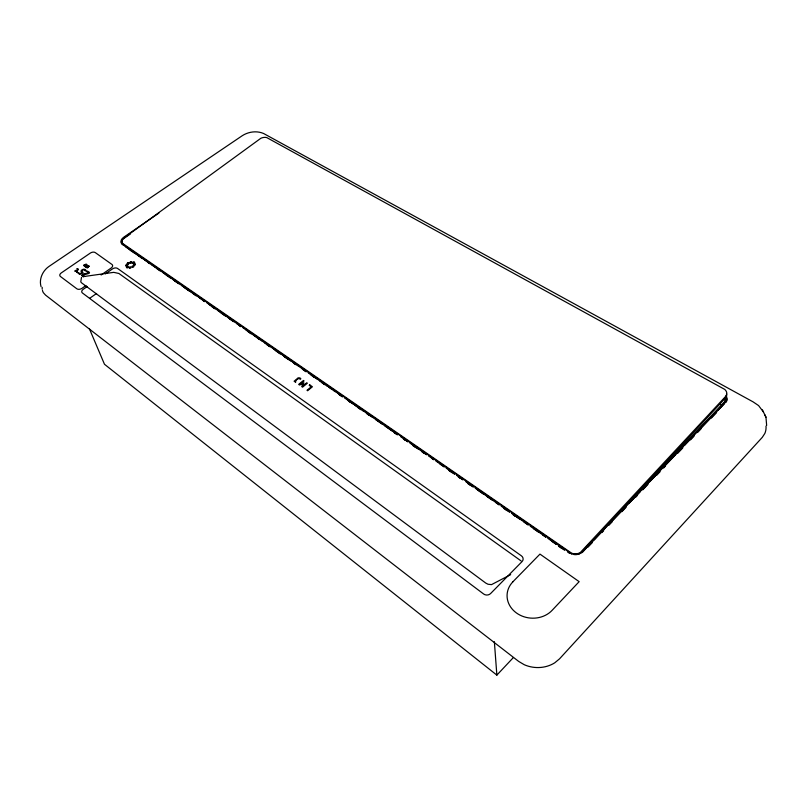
<?xml version="1.0" encoding="UTF-8"?>
<svg xmlns="http://www.w3.org/2000/svg" width="807" height="807" viewBox="0 0 807 807"><rect width="100%" height="100%" fill="white"/><g stroke="black" fill="none" stroke-linecap="round" stroke-linejoin="round"><path stroke-width="1.21" d="M81.467 277.426L80.781 281.865L81.436 282.732L485.743 583.058L488.013 584.248L491.513 584.621L510.66 574.655M582.049 552.613L726.179 397.236A8.282 6.163 7.1 0 0 726.441 394.048M89.325 328.59L104.476 364.26L496.86 675.116L513.242 657.685M582.018 552.543L590.704 543.464M594.174 539.833L604.594 528.938M608.064 525.307L625.435 507.149M628.905 503.518L640.193 491.715M642.796 488.992L648.011 483.544M649.746 481.729L659.289 471.742M663.636 467.203L675.792 454.492M677.527 452.677L682.732 447.229M684.467 445.414L694.02 435.427M698.358 430.888L716.596 411.822M718.331 410.006L724.414 403.651M587.99 547.136L592.328 542.586M601.891 532.59L603.626 530.764M608.841 525.317L612.321 521.675M621.884 511.678L626.222 507.129M635.785 497.122L637.53 495.306M642.735 489.849L647.95 484.402M656.646 475.303L660.126 471.671M663.596 468.03L665.331 466.214M677.507 453.484L682.722 448.026M690.54 439.845L694.02 436.214M697.49 432.572L700.97 428.941M711.401 418.026L716.616 412.569M614.268 517.519L622.076 509.358M624.679 506.635L724.494 401.977A7.313 5.316 8.5 0 0 724.716 399.233M512.869 581.807L539.964 554.106L579.154 581.655L552.038 610.415A25.299 21.93 4.6 0 1 516.339 612.886A25.299 21.93 4.6 0 1 512.889 581.817M89.587 298.378L96.578 293.466M85.986 285.527L81.951 288.341A3.783 2.411 -19.7 0 1 76.847 288.795L60.424 276.478A3.732 2.35 -19.8 0 1 61.292 272.907L90.334 253.075A3.672 2.3 -18.6 0 1 95.297 252.611L111.921 264.434A3.712 2.36 -18.4 0 1 111.195 267.985L101.117 275.005M87.277 286.485L83.242 289.299A3.793 2.431 -19.6 0 0 82.415 292.981L483.665 594.013A4.903 4.267 -0.7 0 0 490.595 593.548L522.028 561.601A4.832 4.106 1.8 0 0 521.393 555.821L117.55 268.449A3.722 2.381 -18.3 0 0 112.496 268.913L105.435 273.835M158.918 213.088L123.733 237.228A7.253 4.549 -17.3 0 0 122.392 244.027L571.669 553.955M130.32 234.03L124.127 238.287A7.253 4.549 -17.3 0 0 121.867 244.188M83.06 276.65L113.737 272.352L118.891 273.472L521.08 560.915M84.281 269.78L85.33 270.991L86.046 270.496C85.088 267.369 78.592 270.506 81.941 272.514L79.984 273.714L78.38 272.534L77.775 272.958L79.812 274.451L83.04 272.443L81.709 271.071L83.323 269.78A1.685 1.069 -19.2 0 1 84.281 269.78M87.913 267.329L87.237 266.895L88.245 267.309L87.106 268.095M128.757 248.838L122.725 244.42M130.825 250.271L139.127 256.001M141.205 257.433L157.799 268.902M159.877 270.335L194.104 293.98M197.221 296.129L204.484 301.152M206.552 302.585L230.419 319.068M232.487 320.5L240.789 326.23M242.867 327.662L259.461 339.132M261.539 340.564L295.765 364.209M298.883 366.368L306.146 371.381M308.213 372.814L324.817 384.283M326.896 385.716L332.08 389.297M334.148 390.729L342.45 396.459M344.528 397.891L361.122 409.361M363.2 410.793L397.437 434.448M400.544 436.597L407.807 441.611M409.885 443.043L426.479 454.512M428.557 455.945L433.742 459.526M435.82 460.958L444.112 466.688M446.19 468.131L454.492 473.86M456.56 475.293L462.784 479.59M465.901 481.739L473.164 486.762M475.232 488.195L499.099 504.678M501.167 506.11L509.469 511.84M511.547 513.272L528.141 524.742M530.219 526.174L545.774 536.927M547.852 538.36L556.154 544.089M558.222 545.522L564.446 549.819M567.563 551.978L569.641 553.41M125.771 246.942L131.995 251.239M135.112 253.388L139.258 256.253M144.443 259.834L149.628 263.415M151.706 264.857L159.998 270.587M163.115 272.736L168.3 276.317M172.446 279.182L178.67 283.489M181.777 285.638L196.303 295.665M199.41 297.813L204.595 301.404M208.751 304.269L214.965 308.567M218.082 310.715L225.345 315.729M227.413 317.161L233.637 321.468M236.754 323.617L240.9 326.482M246.085 330.063L251.27 333.644M253.348 335.076L261.639 340.816M264.746 342.965L269.942 346.546M274.087 349.411L280.311 353.708M283.418 355.857L290.681 360.88M292.749 362.313L297.944 365.894M302.09 368.759L306.236 371.623M310.382 374.488L316.606 378.796M319.723 380.944L326.976 385.958M329.054 387.39L335.278 391.688M338.385 393.836L342.541 396.711M347.726 400.292L352.911 403.873M354.979 405.306L363.281 411.035M366.388 413.184L371.573 416.775M375.729 419.64L381.943 423.937M385.06 426.086L392.323 431.099M394.391 432.532L397.508 434.691M403.732 438.988L407.878 441.853M413.063 445.434L418.248 449.015M422.394 451.89L426.54 454.755M431.725 458.336L433.803 459.768M440.027 464.065L444.173 466.93M449.358 470.521L454.543 474.102M458.699 476.967L462.845 479.832M468.03 483.413L473.215 486.994M477.361 489.869L483.585 494.166M486.702 496.315L491.887 499.896M496.033 502.761L499.14 504.91M505.364 509.217L509.52 512.082M514.705 515.663L519.89 519.244M524.036 522.109L528.182 524.974M533.366 528.565L538.551 532.146M542.707 535.011L545.814 537.159M552.038 541.457L556.184 544.322M561.369 547.913L564.486 550.061M130.028 250.099L134.174 252.964M138.31 255.819L142.456 258.684M147.631 262.265L149.709 263.697M156.951 268.711L160.058 270.849M166.272 275.147L170.418 278.012M174.554 280.876L178.7 283.731M184.914 288.028L189.05 290.893M193.196 293.758L196.303 295.897M202.517 300.194L204.585 301.626M211.838 306.64L214.944 308.778M221.158 313.076L225.294 315.94M229.44 318.805L233.586 321.66M238.761 325.241L240.829 326.674M248.082 331.687L251.189 333.836M257.403 338.123L259.471 339.555M266.724 344.569L269.831 346.717M276.044 351.005L280.18 353.87M284.326 356.734L288.462 359.599M293.647 363.17L295.715 364.603M302.968 369.616L306.075 371.765M312.279 376.052L314.357 377.484M321.6 382.498L324.707 384.646M339.212 394.663L342.309 396.812M348.523 401.099L350.601 402.532M357.844 407.545L360.951 409.694M367.165 413.991L369.243 415.413M394.088 432.592L397.195 434.741M403.409 439.038L405.477 440.471M412.73 445.474L415.837 447.623M422.051 451.92L424.119 453.352M448.974 470.521L452.081 472.67M458.295 476.967L460.363 478.4M467.616 483.403L470.723 485.552M503.861 508.45L506.967 510.599M513.181 514.896L515.249 516.329M558.737 546.389L561.843 548.528M720.116 403.974L721.629 405.053M87.368 266.401L86.097 267.48M86.783 266.794C88.235 264.999 83.938 268.005 86.601 266.925M123.37 244.723L122.523 243.896A6.517 4.096 -17.3 0 1 122.109 241.807M122.856 244.672L123.703 245.51M763.493 412.084L758.59 405.588L753.082 401.866L263.657 133.528C256.808 130.552 248.546 131.652 242.322 135.667L48.904 266.492C42.62 270.839 38.807 279.182 41.066 286.667M764.713 414.647L765.964 417.209L766.65 425.46M762.403 409.865L765.964 417.209M494.358 641.686L496.86 675.116M42.458 290.449A22.213 14.042 -20 0 0 43.407 292.729L45.545 295.11L518.679 661.417L524.288 664.736A30.192 26.843 7.6 0 0 554.712 662.84L559.513 658.865L762.292 437.344L764.834 433.46A27.791 20.407 10.2 0 0 766.004 426.066M42.236 289.239A22.213 14.042 -20 0 1 42.196 287.342M573.878 554.54A8.746 7.283 6.3 0 0 580.364 553.35L725.463 401.694A8.241 5.992 8.5 0 0 725.715 398.587M725.614 399.162A8.231 5.992 8.5 0 1 725.372 402.259M569.117 552.492A9.734 8.1 6.2 0 0 582.805 551.534L725.493 402.35A9.18 6.668 8.5 0 0 726.028 395.682M725.836 396.812A9.17 6.668 8.5 0 1 726.34 401.967M130.24 262.406C131.783 264.121 132.096 260.348 130.24 262.406M127.375 263.435C128.918 265.16 129.241 261.377 127.375 263.435M127.456 265.17C126.164 267.42 125.347 263.839 127.456 265.17M85.471 264.494C86.954 266.845 87.59 263.011 85.471 264.494M89.103 266.229C87.348 268.075 87.146 263.95 89.103 266.229M81.759 275.379L83 276.73L84.654 276.297C77.079 273.835 95.932 274.652 87.095 271.041L86.49 271.455C92.129 275.106 82.465 271.848 81.759 275.379M78.38 269.356C76.887 272.312 71.127 271.364 77.876 269.81A1.392 0.878 -19.3 0 0 77.926 269.225L76.907 268.61L78.38 269.356M85.713 264.454L86.863 264.918L85.754 264.403M87.66 265.907L88.841 266.381L87.66 265.907M135.223 264.444C133.367 266.522 133.68 262.729 135.223 264.444M132.963 262.648C133.791 264.676 135.314 260.883 132.963 262.648M76.403 271.586C76.715 273.482 78.693 270.184 76.403 271.586M77.411 271.677L76.574 271.868L77.411 271.677M303.25 383.567L301.707 386.553L302.534 387.178L307.346 383.224L306.771 382.79L302.625 386.19L303.916 382.8L299.911 384.283L304.068 380.934L303.462 380.48L298.651 384.414L299.488 385.04L303.261 383.607M726.421 395.571L580.364 552.482A8.746 7.424 4.5 0 1 571.659 553.198L122.21 243.119A6.517 4.166 -19.6 0 1 123.027 238.68L260.832 138.29A6.073 3.732 -14 0 1 266.764 137.583L724.767 389.418A8.292 6.163 7.1 0 1 726.421 395.571M309.767 384.878L309.212 385.393L311.25 386.815L306.993 390.275L307.608 390.739L312.42 386.765L309.767 384.878M297.672 378.322L294.111 381.217L295.665 382.347C294.686 381.388 298.419 376.698 300.375 379.32C302.08 378.362 298.408 377.01 297.672 378.322M84.2 264.878C82.294 266.895 86.813 264.121 84.2 264.878M85.461 265.15L84.2 266.007L85.401 266.229L85.088 266.653L86.339 265.785L85.461 265.15M85.421 265.372L85.582 266.098L85.421 265.372M126.306 266.068A1.019 0.646 -17.9 0 0 127.657 265.11A1.019 0.646 -17.9 0 0 126.084 264.958A1.019 0.646 -17.9 0 0 126.306 266.068M134.073 265.21A1.019 0.656 -17.6 0 0 135.425 264.252A1.019 0.656 -17.6 0 0 133.841 264.101A1.019 0.656 -17.6 0 0 134.073 265.21M133.306 263.405A1.019 0.646 -17.6 0 0 134.658 262.457A1.019 0.646 -17.6 0 0 133.074 262.295A1.019 0.646 -17.6 0 0 133.306 263.405M127.062 267.753A1.019 0.656 -17.9 0 0 128.424 266.794A1.019 0.656 -17.9 0 0 126.84 266.633A1.019 0.656 -17.9 0 0 127.062 267.753M132.56 267.208A1.019 0.656 -17.7 0 0 133.922 266.26A1.019 0.656 -17.7 0 0 132.338 266.098A1.019 0.656 -17.7 0 0 132.56 267.208M130.633 263.021A1.019 0.646 -17.7 0 0 131.995 262.073A1.019 0.646 -17.7 0 0 130.411 261.912A1.019 0.646 -17.7 0 0 130.633 263.021M129.675 268.227A1.019 0.656 -17.8 0 0 131.037 267.278A1.019 0.656 -17.8 0 0 129.453 267.117A1.019 0.656 -17.8 0 0 129.675 268.227M127.768 264.05A1.019 0.646 -17.8 0 0 129.13 263.102A1.019 0.646 -17.8 0 0 127.556 262.951A1.019 0.646 -17.8 0 0 127.768 264.05"/></g></svg>
